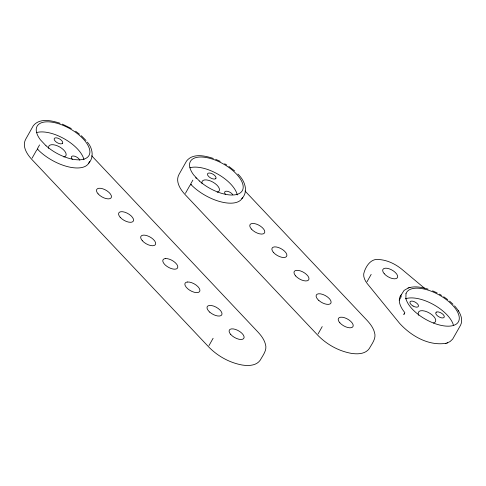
<?xml version="1.0" encoding="UTF-8"?>
<svg xmlns="http://www.w3.org/2000/svg" width="486" height="486" viewBox="0 0 486 486"><rect width="100%" height="100%" fill="white"/><g stroke="black" fill="none" stroke-linecap="round" stroke-linejoin="round"><path stroke-width="0.73" d="M32.112 158.126L36.25 150.788A2.381 1.166 -43.3 0 1 37.944 149.123M39.56 144.919L37.282 148.953A33.364 15.613 29.4 0 0 44.554 155.386L46.638 156.881A33.364 15.613 29.4 0 0 89.527 161.316M88.513 163.557C94.314 157.294 92.632 148.011 87.328 142.1M185.427 193.331L189.564 185.992A2.381 1.166 -43.3 0 1 191.265 184.322M192.875 180.118L190.597 184.158A33.364 15.613 29.4 0 0 197.869 190.585L199.953 192.085A33.364 15.613 29.4 0 0 242.429 197.687M241.834 198.756C248.96 191.138 244.513 180.257 237.897 174.079M208.974 345.613L213.111 338.274M318.075 333.943L322.212 326.604M367.039 281.728L371.17 274.39M400.197 296.46L404.103 290.403L408.519 287.876M399.292 300.129L401.357 296.46M447.071 342.982L450.042 341.573L452.666 339.1L460.57 325.225C463.881 318.348 459.07 310.87 454.544 305.852M409.498 287.578C415.645 285.999 422.134 287.305 428.075 289.152M424.478 288.21L403.046 270.277C396.339 264.493 387.974 260.162 379.031 259.53C371.456 258.291 366.614 265.131 364.397 271.431C362.489 275.495 364.561 280.076 367.064 283.374L399.644 323.384C411.083 335.948 428.616 346.166 446.093 343.28M408.033 288.028L409.971 287.433M445.626 343.426L447.563 342.837M213.39 158.466C205.037 155.72 192.924 152.92 186.575 160.988L179.134 174.201C174.954 181.393 180.415 189.613 185.348 194.85L317.966 335.437C326.908 344.55 338.675 351.062 351.263 353.352C357.459 354.318 365.326 354.209 369.305 348.541C371.936 343.717 376.516 338.408 374.499 332.46C373.315 327.88 370.368 323.986 367.222 320.547L244.993 190.98M60.076 123.268C51.723 120.522 39.609 117.715 33.261 125.789L25.819 139.002C21.639 146.195 27.101 154.414 32.033 159.651L208.865 347.107C217.807 356.22 229.574 362.732 242.162 365.022C248.358 365.988 256.225 365.879 260.204 360.211C262.835 355.388 267.415 350.078 265.399 344.131C264.214 339.55 261.268 335.656 258.121 332.217L91.678 155.781M215.663 159.329L220.207 161.346M62.348 124.124L71.333 128.541M432.613 290.841L437.145 292.937M439.368 294.121L441.555 295.391M224.647 163.739L226.798 165.052M443.682 296.733L447.709 299.607M228.882 166.437L234.623 170.914M75.567 131.238L79.491 134.179M449.593 301.12L453.019 304.248M81.308 135.716L86.028 140.49M458.268 310.675L458.505 311.016M36.626 132.563A29.786 13.936 29.4 0 1 64.656 139.02A29.786 13.936 29.4 0 1 83.957 159.73M48.746 148.376A9.769 4.574 29.4 0 1 59.717 146.985A9.769 4.574 29.4 0 1 63.866 157.008M72.384 159.347A4.769 2.23 29.4 0 1 73.665 156.018L74.723 156.243A4.769 2.23 29.4 0 1 79.795 160.259M189.941 167.761A29.786 13.936 29.4 0 1 217.971 174.219A29.786 13.936 29.4 0 1 237.271 194.929M202.061 183.574A9.769 4.574 29.4 0 1 213.032 182.183A9.769 4.574 29.4 0 1 217.181 192.207M225.698 194.552A4.769 2.23 29.4 0 1 226.98 191.223L228.043 191.448A4.769 2.23 29.4 0 1 232.745 194.698M195.682 177.669A4.769 2.23 29.4 0 1 196.308 178.465M401.697 294.504A33.364 15.613 29.4 0 0 400.045 304.491L400.664 306.059A33.364 15.613 29.4 0 0 404.844 312.632L403.811 314.466A2.381 1.355 -39.2 0 1 404.565 313.549M405.421 298.811A29.786 13.936 29.4 0 1 433.506 304.582A29.786 13.936 29.4 0 1 453.517 325.565M418.725 315.28A9.769 4.574 29.4 0 1 422.638 310.7A9.769 4.574 29.4 0 1 433.858 316.574A9.769 4.574 29.4 0 1 433.457 322.996M405.986 293.708L405.901 298.507A29.786 13.936 29.4 0 0 446.828 326.155A29.786 13.936 29.4 0 0 447.302 300.397A29.786 13.936 29.4 0 0 405.986 293.708M436.313 312.121L435.869 312.534A4.769 2.23 29.4 0 0 441.075 317.741L442.114 317.929A4.769 2.23 29.4 0 0 443.074 314.436A4.769 2.23 29.4 0 0 436.313 312.121M62.524 143.309L62.032 143.686A4.769 2.23 29.4 0 1 54.608 140.381L54.238 139.622A4.769 2.23 29.4 0 1 58.697 138.486A4.769 2.23 29.4 0 1 62.524 143.309M215.839 178.508L215.347 178.891A4.769 2.23 29.4 0 1 207.923 175.58L207.552 174.82A4.769 2.23 29.4 0 1 212.011 173.684A4.769 2.23 29.4 0 1 215.839 178.508M165.295 258.576L164.481 258.728A8.341 3.9 29.4 0 0 164.669 264.433L165.519 265.253A8.341 3.9 29.4 0 0 174.826 269.189A8.341 3.9 29.4 0 0 177.171 264.961L176.618 264.135A8.341 3.9 29.4 0 0 165.295 258.576M187.402 282.008L186.588 282.166A8.341 3.9 29.4 0 0 184.917 284.65L185.123 285.404A8.341 3.9 29.4 0 0 196.447 292.615L197.389 292.596A8.341 3.9 29.4 0 0 199.667 289.2L199.278 288.398A8.341 3.9 29.4 0 0 187.402 282.008M413.045 306.034L412.013 305.36A4.769 2.23 29.4 0 1 411.192 301.126A4.769 2.23 29.4 0 1 417.942 304.455L418.361 305.226A4.769 2.23 29.4 0 1 413.045 306.034M318.834 300.451L317.984 299.631A8.341 3.9 29.4 0 1 318.609 293.775A8.341 3.9 29.4 0 1 329.222 298.501L329.933 299.333A8.341 3.9 29.4 0 1 328.597 304.358A8.341 3.9 29.4 0 1 318.834 300.451M209.733 312.121L208.883 311.301A8.341 3.9 29.4 0 1 209.509 305.445A8.341 3.9 29.4 0 1 220.122 310.171L220.832 311.004A8.341 3.9 29.4 0 1 219.496 316.028A8.341 3.9 29.4 0 1 209.733 312.121M199.351 180.974L193.774 175.063A29.786 13.936 29.4 0 1 212.346 159.068A29.786 13.936 29.4 0 1 242.253 190.767A29.786 13.936 29.4 0 1 199.351 180.974M46.036 145.776L40.459 139.859A29.786 13.936 29.4 0 1 59.031 123.869A29.786 13.936 29.4 0 1 88.938 155.569A29.786 13.936 29.4 0 1 46.036 145.776M230.741 334.459A8.341 3.9 29.4 0 0 243.608 338.633A8.341 3.9 29.4 0 0 235.485 329.423A8.341 3.9 29.4 0 0 230.741 334.459M98.093 193.847A8.341 3.9 29.4 0 0 110.966 198.021A8.341 3.9 29.4 0 0 102.838 188.817A8.341 3.9 29.4 0 0 98.093 193.847M142.313 240.722A8.341 3.9 29.4 0 0 155.18 244.889A8.341 3.9 29.4 0 0 147.051 235.686A8.341 3.9 29.4 0 0 142.313 240.722M120.2 217.285A8.341 3.9 29.4 0 0 133.073 221.452A8.341 3.9 29.4 0 0 124.945 212.248A8.341 3.9 29.4 0 0 120.2 217.285M273.515 252.483A8.341 3.9 29.4 0 0 286.388 256.657A8.341 3.9 29.4 0 0 278.259 247.447A8.341 3.9 29.4 0 0 273.515 252.483M251.408 229.052A8.341 3.9 29.4 0 0 264.281 233.219A8.341 3.9 29.4 0 0 256.152 224.016A8.341 3.9 29.4 0 0 251.408 229.052M339.842 322.789A8.341 3.9 29.4 0 0 352.708 326.963A8.341 3.9 29.4 0 0 344.58 317.753A8.341 3.9 29.4 0 0 339.842 322.789M295.628 275.92A8.341 3.9 29.4 0 0 308.495 280.088A8.341 3.9 29.4 0 0 300.366 270.884A8.341 3.9 29.4 0 0 295.628 275.92M384.25 273.727A8.341 3.9 29.4 0 0 397.141 278.004A8.341 3.9 29.4 0 0 389.146 268.794A8.341 3.9 29.4 0 0 384.25 273.727"/></g></svg>
